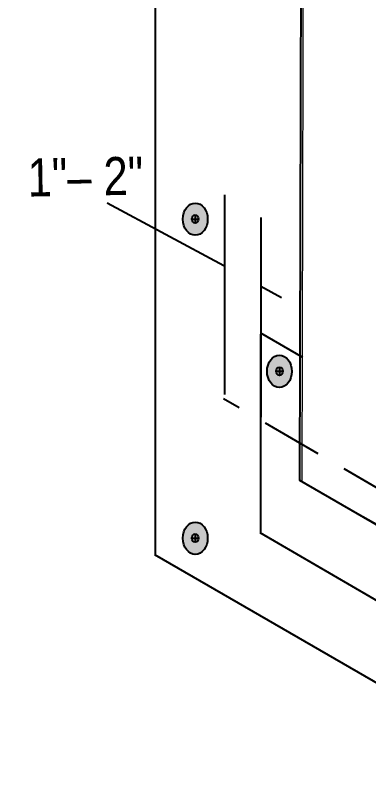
# Model space of a CAD drawing. Header units: inches. Extents: x -20.7 to 75.7, y -15.1 to 19.1.
# Drawn here: x 43.815 to 45.27, y -6.659 to -3.557 of the extents above; entities that cross this region are included whole.
import ezdxf

# ---------------------------------------------------------------- set-up
doc = ezdxf.new("R2010")
doc.units = ezdxf.units.IN
doc.header["$MEASUREMENT"] = 0
doc.linetypes.add('AI-Linetype-17', pattern=[0.375, 0.25, -0.125])
for name, color, linetype, lineweight in [('G-ANNO-TTLB', 7, 'Continuous', 0), ('LOGOS', 7, 'Continuous', 0), ('TYVEK', 7, 'Continuous', 0)]:
    doc.layers.add(name, color=color, linetype=linetype, lineweight=lineweight)

# ---------------------------------------------------------------- blocks, each defined once
blk = doc.blocks.new('Block_228')
at = {"layer": 'TYVEK', "color": 133, "lineweight": 25, "true_color": 0x70ccdd}
blk.add_line((46.9939, -6.4521), (45.3857, -5.538), dxfattribs=at)
for points in [[(45.088, -5.1286)], [(47.3564, -6.2601)]]:
    blk.add_lwpolyline(points, dxfattribs=at)
blk = doc.blocks.new('Block_253')
at = {"layer": 'TYVEK', "color": 18, "lineweight": 25, "true_color": 0x000000}
for points in [[(44.4084, -4.7032)], [(45.7372, -5.4725)]]:
    blk.add_lwpolyline(points, dxfattribs=at)
blk = doc.blocks.new('Block_262')
at = {"layer": 'TYVEK', "color": 18, "lineweight": 25, "true_color": 0x000000}
blk.add_lwpolyline([(44.4078, -4.6883)], dxfattribs=at)
blk = doc.blocks.new('Block_263')
at = {"layer": 'TYVEK', "color": 18, "lineweight": 25, "true_color": 0x000000}
for points in [[(44.4078, -4.6883)], [(48.1422, -6.8502)]]:
    blk.add_lwpolyline(points, dxfattribs=at)
blk = doc.blocks.new('Block_271')
at = {"layer": 'TYVEK', "true_color": 0x003b71, "transparency": 33554687}
h = blk.add_hatch(color=156, dxfattribs=at)
h.dxf.hatch_style = 2
edge = h.paths.add_edge_path()
edge.add_ellipse((44.5559, -5.7067), major_axis=(0, 0.0664), ratio=0.766948, start_angle=0, end_angle=360)
at = {"layer": 'TYVEK', "color": 252, "lineweight": 25, "true_color": 0x838484}
for p, q in [((44.5423, -5.7063), (44.5694, -5.7063)), ((44.5559, -5.6892), (44.5559, -5.7234))]:
    blk.add_line(p, q, dxfattribs=at)
at = {"layer": 'TYVEK', "color": 18, "lineweight": 25, "true_color": 0x000000}
blk.add_ellipse((44.5559, -5.7067), major_axis=(0, 0.0664), ratio=0.766948, dxfattribs=at)
at = {"layer": 'TYVEK', "color": 252, "lineweight": 25, "true_color": 0x838484}
blk.add_ellipse((44.5559, -5.7063), major_axis=(0, 0.0171), ratio=0.788846, dxfattribs=at)
blk = doc.blocks.new('Block_275')
at = {"layer": 'TYVEK', "true_color": 0x003b71, "transparency": 33554687}
h = blk.add_hatch(color=156, dxfattribs=at)
h.dxf.hatch_style = 2
edge = h.paths.add_edge_path()
edge.add_ellipse((44.5559, -4.3956), major_axis=(0, 0.0664), ratio=0.766948, start_angle=0, end_angle=360)
at = {"layer": 'TYVEK', "color": 252, "lineweight": 25, "true_color": 0x838484}
for p, q in [((44.5423, -4.3951), (44.5694, -4.3951)), ((44.5559, -4.378), (44.5559, -4.4123))]:
    blk.add_line(p, q, dxfattribs=at)
at = {"layer": 'TYVEK', "color": 18, "lineweight": 25, "true_color": 0x000000}
blk.add_ellipse((44.5559, -4.3956), major_axis=(0, 0.0664), ratio=0.766948, dxfattribs=at)
at = {"layer": 'TYVEK', "color": 252, "lineweight": 25, "true_color": 0x838484}
blk.add_ellipse((44.5559, -4.3951), major_axis=(0, 0.0171), ratio=0.788846, dxfattribs=at)

msp = doc.modelspace()

# ---------------------------------------------------------------- hatches: boundary and pattern name
at = {"layer": 'G-ANNO-TTLB', "true_color": 0xb9529f, "transparency": 33554687}
h = msp.add_hatch(color=233, dxfattribs=at)
edge = h.paths.add_edge_path()
edge.add_spline(control_points=[(71.2273, -15.1345), (71.2273, -15.1345), (30.5273, -15.1345), (30.5273, -15.1345), (30.5273, -15.1345), (30.5273, 19.0008), (30.5273, 19.0008), (30.5273, 19.0008), (71.2273, 19.0008), (71.2273, 19.0008), (71.2273, 19.0008), (71.2273, -15.1345), (71.2273, -15.1345)], knot_values=[0, 0, 0, 0, 1, 1, 1, 2, 2, 2, 3, 3, 3, 4, 4, 4, 4], degree=3, periodic=0)
edge = h.paths.add_edge_path()
edge.add_spline(control_points=[(30.6523, 18.8757), (30.6523, 18.8757), (30.6523, -15.0095), (30.6523, -15.0095), (30.6523, -15.0095), (71.1023, -15.0095), (71.1023, -15.0095), (71.1023, -15.0095), (71.1023, 18.8757), (71.1023, 18.8757), (71.1023, 18.8757), (30.6523, 18.8757), (30.6523, 18.8757)], knot_values=[0, 0, 0, 0, 1, 1, 1, 2, 2, 2, 3, 3, 3, 4, 4, 4, 4], degree=3, periodic=0)
edge.add_line((30.6523, 18.8757), (30.6523, 18.8757))
at = {"layer": 'LOGOS', "true_color": 0x000000, "transparency": 33554457}
h = msp.add_hatch(dxfattribs=at)
h.set_pattern_fill('_U', color=18, scale=10, angle=45, style=2, pattern_type=0)
h.set_pattern_definition([(45, (0, 0), (-7.071, 7.071), [])])
h.paths.add_polyline_path([(45.334, -5.6675), (44.996, -5.476), (45.0073, -0.2719), (45.3734, -0.4775), (45.3732, -0.4911), (45.3301, -0.5122), (45.3054, -5.2297), (45.3478, -5.2516)])
at = {"layer": 'TYVEK', "true_color": 0x003b71, "transparency": 33554687}
h = msp.add_hatch(color=156, dxfattribs=at)
h.dxf.hatch_style = 2
edge = h.paths.add_edge_path()
edge.add_ellipse((44.902, -5.0211), major_axis=(0, 0.0664), ratio=0.766948, start_angle=0, end_angle=360)

# ---------------------------------------------------------------- linework, layer by layer
at = {"layer": 'G-ANNO-TTLB'}
for points in [[(71.2273, -15.1345), (71.2273, -15.1345), (30.5273, -15.1345), (30.5273, -15.1345), (30.5273, -15.1345), (30.5273, 19.0008), (30.5273, 19.0008), (30.5273, 19.0008), (71.2273, 19.0008), (71.2273, 19.0008), (71.2273, 19.0008), (71.2273, -15.1345), (71.2273, -15.1345)], [(30.6523, 18.8757), (30.6523, 18.8757), (30.6523, -15.0095), (30.6523, -15.0095), (30.6523, -15.0095), (71.1023, -15.0095), (71.1023, -15.0095), (71.1023, -15.0095), (71.1023, 18.8757), (71.1023, 18.8757), (71.1023, 18.8757), (30.6523, 18.8757), (30.6523, 18.8757)]]:
    msp.add_open_spline(points, degree=3, knots=[0, 0, 0, 0, 1, 1, 1, 2, 2, 2, 3, 3, 3, 4, 4, 4, 4], dxfattribs=at)
at = {"layer": 'LOGOS'}
msp.add_lwpolyline([(45.334, -5.6675), (44.996, -5.476), (45.0073, -0.2719), (45.3734, -0.4775), (45.3732, -0.4911), (45.3301, -0.5122), (45.3054, -5.2297), (45.3478, -5.2516)], close=True, dxfattribs=at)
at = {"layer": 'LOGOS', "color": 251, "lineweight": 35, "true_color": 0x5c5c5c}
msp.add_lwpolyline([(45.0321, -5.4946)], dxfattribs=at)
at = {"layer": 'TYVEK', "color": 18, "lineweight": 25, "true_color": 0x000000}
for p, q in [((44.3913, 1.2506), (44.3913, -5.7731)), ((44.388, -5.7731), (48.1212, -7.9344))]:
    msp.add_line(p, q, dxfattribs=at)
at = {"layer": 'TYVEK', "color": 1, "lineweight": 25, "true_color": 0xff0000}
for p, q in [((44.6761, -4.2962), (44.6761, -5.1161)), ((44.1935, -4.3285), (44.6737, -4.5864)), ((44.8257, -4.3887), (44.8257, -5.2087)), ((44.8257, -4.6716), (44.9103, -4.717))]:
    msp.add_line(p, q, dxfattribs=at)
at = {"layer": 'TYVEK', "color": 4, "lineweight": 25, "true_color": 0x00ffff}
for p, q in [((44.8243, -4.868), (44.8243, -5.6828)), ((44.8244, -4.8633), (44.9962, -4.9626)), ((44.8219, -5.6827), (47.5371, -7.2655))]:
    msp.add_line(p, q, dxfattribs=at)
at = {"layer": 'TYVEK', "color": 18, "lineweight": 25, "true_color": 0x080808}
for p, q in [((44.8885, -5.0207), (44.9155, -5.0207)), ((44.902, -5.0036), (44.902, -5.0378))]:
    msp.add_line(p, q, dxfattribs=at)
at = {"layer": 'TYVEK', "color": 18, "linetype": 'AI-Linetype-17', "lineweight": 25, "true_color": 0x000000}
msp.add_line((47.6553, -6.8654), (44.6725, -5.1343), dxfattribs=at)
at = {"layer": 'TYVEK', "color": 240, "lineweight": 25, "true_color": 0xed2327}
for points in [[(45.3179, -5.2276), (45.3857, -5.2676), (45.3729, -5.6925), (44.9865, -5.4691), (44.9993, -0.2633), (45.3897, -0.4873), (45.3904, -0.4802)], [(45.0481, -4.9453)], [(45.0481, -4.9453)]]:
    msp.add_lwpolyline(points, dxfattribs=at)
at = {"layer": 'TYVEK', "color": 18, "lineweight": 25, "true_color": 0x000000}
msp.add_ellipse((44.902, -5.0211), major_axis=(0, 0.0664), ratio=0.766948, dxfattribs=at)
at = {"layer": 'TYVEK', "color": 18, "lineweight": 25, "true_color": 0x080808}
msp.add_ellipse((44.902, -5.0207), major_axis=(0, 0.0171), ratio=0.788846, dxfattribs=at)

# ---------------------------------------------------------------- block references
at = {"layer": 'TYVEK'}
for name in ['Block_262', 'Block_275', 'Block_263', 'Block_253', 'Block_228', 'Block_271']:
    msp.add_blockref(name, (0, 0), dxfattribs=at)

# ---------------------------------------------------------------- texts
at = {"layer": 'TYVEK', "insert": (43.8678, -4.3029), "char_height": 0.2, "attachment_point": 7, "rotation": 0.9999}
msp.add_mtext('\\C1;\\c255;\\FArial Narrow|b0|i0|c1;\\H0.156298;\\W1.000002;1"\\H0.156250;– 2\\H0.156298;"', dxfattribs=at)

doc.saveas('drawing.dxf')
